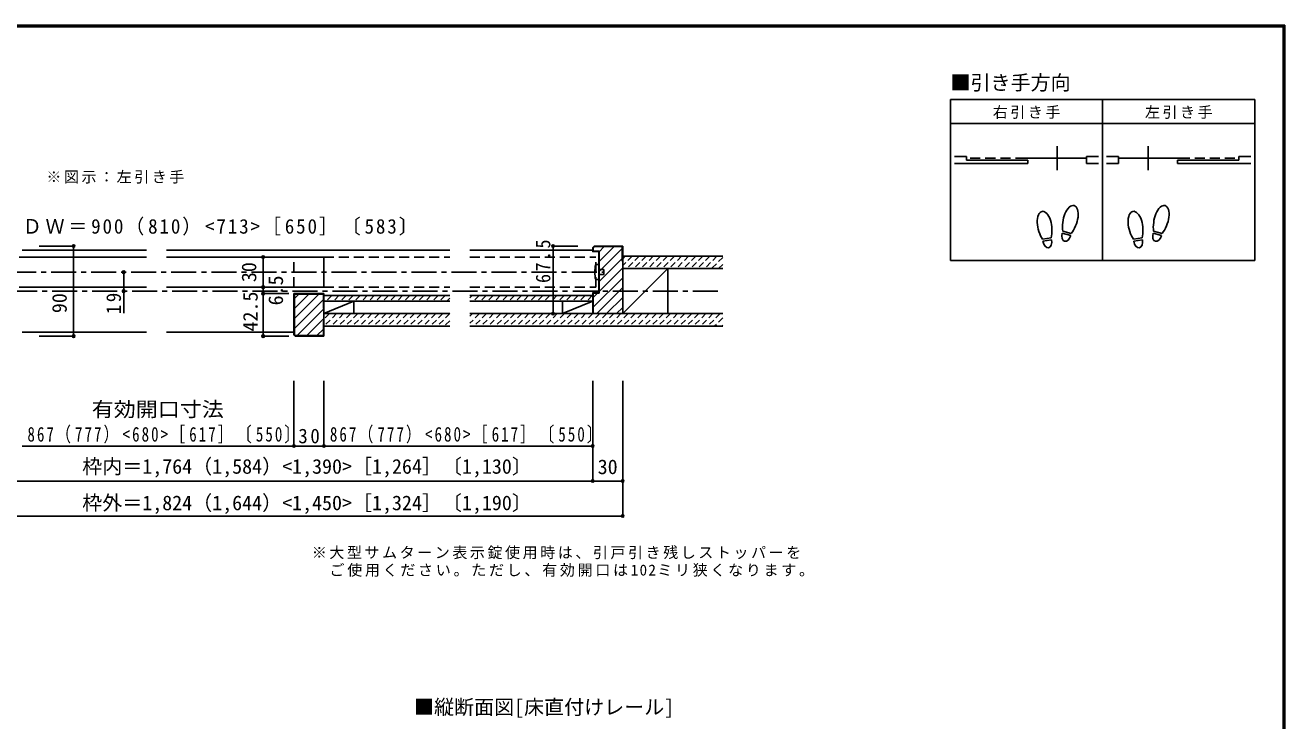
# Model space of a CAD drawing. Units: millimetres, scale not verified. Extents: x -973 to 977, y -718 to 696.
# Drawn here: x -282 to 977, y 0 to 696 of the extents above; entities that cross this region are included whole.
import ezdxf
from ezdxf.enums import TextEntityAlignment as Align

# ---------------------------------------------------------------- set-up
doc = ezdxf.new("R2010")
doc.units = ezdxf.units.MM
doc.header["$LTSCALE"] = 5
doc.header["$PDMODE"] = 32
doc.header["$PDSIZE"] = 2.5
for name, pattern in [('CHAIN1', [8, 5, -1, 1, -1]), ('DASHED1', [1.8, 1.2, -0.6]), ('DASHED2', [3, 2, -1])]:
    doc.linetypes.add(name, pattern=pattern)
for name, color, linetype in [('0-1_通り芯', 4, 'CHAIN1'), ('0-2_柱', 3, 'Continuous'), ('0-3_仕上げ', 2, 'Continuous'), ('0-4_枠', 3, 'Continuous'), ('0-6_扉', 6, 'Continuous'), ('0-7_金物', 7, 'Continuous'), ('0-8_戸当り', 3, 'Continuous'), ('0-A_文字', 7, 'Continuous'), ('0-B_寸法', 7, 'Continuous'), ('0-C_ハッチ', 4, 'DASHED1'), ('F-1_枠', 6, 'Continuous')]:
    doc.layers.add(name, color=color, linetype=linetype)
doc.styles.add('ＭＳ ゴシック', font='')
doc.styles.get('ＭＳ ゴシック').set_extended_font_data('MS Gothic')

msp = doc.modelspace()

# ---------------------------------------------------------------- linework, layer by layer
at = {"layer": '0-1_通り芯'}
for p, q in [((-295.847, 449), (296.153, 449)), ((-414.847, 430), (415.153, 430))]:
    msp.add_line(p, q, dxfattribs=at)
at = {"layer": '0-2_柱'}
for p, q in [((315.153, 407.5), (315.153, 452.5)), ((360.153, 407.5), (360.153, 452.5)), ((46.653, 420), (46.653, 407.5)), ((255.153, 407.5), (255.153, 420))]:
    msp.add_line(p, q, dxfattribs=at)
at = {"layer": '0-2_柱', "color": 7}
for p, q in [((315.153, 407.5), (360.153, 452.5)), ((16.653, 407.5), (46.653, 420)), ((285.153, 420), (255.153, 407.5))]:
    msp.add_line(p, q, dxfattribs=at)
at = {"layer": '0-3_仕上げ'}
for p, q in [((415.153, 465), (315.153, 465)), ((415.153, 452.5), (315.153, 452.5)), ((142.403, 425.5), (16.653, 425.5)), ((142.403, 420), (16.653, 420)), ((285.153, 425.5), (162.403, 425.5)), ((285.153, 420), (162.403, 420)), ((142.403, 407.5), (16.653, 407.5)), ((415.153, 407.5), (162.403, 407.5)), ((142.403, 395), (16.653, 395)), ((415.153, 395), (162.403, 395))]:
    msp.add_line(p, q, dxfattribs=at)
at = {"layer": '0-4_枠', "color": 4}
for p, q in [((-284.847, 471), (-160.597, 471)), ((-140.597, 471), (142.403, 471)), ((162.403, 471), (285.153, 471)), ((-284.847, 389), (-160.597, 389)), ((-140.597, 389), (-13.347, 389))]:
    msp.add_line(p, q, dxfattribs=at)
at = {"layer": '0-4_枠'}
for p, q in [((286.567, 475), (285.153, 473.586)), ((285.653, 473.379), (286.774, 474.5)), ((285.653, 473.379), (285.653, 470)), ((285.653, 470), (291.653, 470)), ((286.567, 475), (315.153, 475)), ((286.774, 474.5), (314.653, 474.5)), ((291.153, 469.5), (291.153, 428.5)), ((291.653, 470), (291.653, 428)), ((314.653, 460), (314.653, 474.5)), ((315.153, 407.5), (315.153, 475)), ((314.653, 460), (315.153, 460)), ((291.153, 428.5), (285.153, 428.5)), ((285.153, 407.5), (285.153, 428.5)), ((291.653, 428), (285.653, 428)), ((285.653, 407.5), (285.653, 428)), ((16.653, 427.5), (-13.347, 427.5)), ((-13.347, 386.414), (-13.347, 427.5)), ((16.153, 427), (-12.847, 427)), ((-12.847, 427), (-12.847, 386.621)), ((16.153, 412.5), (16.153, 427)), ((16.653, 427.5), (16.653, 385)), ((16.153, 412.5), (16.653, 412.5)), ((315.153, 407.5), (285.153, 407.5)), ((16.153, 400), (16.653, 400)), ((16.153, 400), (16.153, 385.5)), ((-11.933, 385), (-13.347, 386.414)), ((-11.726, 385.5), (-12.847, 386.621)), ((-11.933, 385), (16.653, 385)), ((16.153, 385.5), (-11.726, 385.5))]:
    msp.add_line(p, q, dxfattribs=at)
msp.add_lwpolyline([(285.153, 473.586), (285.153, 469.5), (291.153, 469.5)], dxfattribs=at)
at = {"layer": '0-6_扉'}
for p, q in [((-287.847, 464), (-160.597, 464)), ((-140.597, 464), (16.653, 464)), ((16.653, 434), (16.653, 464)), ((-287.847, 434), (-160.597, 434)), ((-140.597, 434), (16.653, 434))]:
    msp.add_line(p, q, dxfattribs=at)
at = {"layer": '0-6_扉', "color": 2, "linetype": 'DASHED2'}
for p, q in [((-13.347, 434), (-13.347, 464)), ((16.653, 464), (142.403, 464)), ((162.403, 464), (288.153, 464)), ((288.153, 434), (288.153, 464)), ((16.653, 434), (142.403, 434)), ((162.403, 434), (288.153, 434))]:
    msp.add_line(p, q, dxfattribs=at)
at = {"layer": '0-7_金物'}
for p, q in [((288.153, 456.5), (291.153, 456.5)), ((291.153, 451.5), (296.153, 451.5))]:
    msp.add_line(p, q, dxfattribs=at)
for points in [[(288.153, 441.5), (291.153, 441.5), (291.153, 456.5)], [(291.153, 446.5), (296.153, 446.5), (296.153, 451.5)]]:
    msp.add_lwpolyline(points, dxfattribs=at)
msp.add_arc((318.604, 449), 31.361, 166.16368, 193.83629, dxfattribs=at)
at = {"layer": '0-8_戸当り'}
for p, q in [((749.239, 550.854), (749.239, 574.854)), ((840.039, 550.854), (840.039, 574.854)), ((743.264, 483.378), (734.618, 481.853)), ((743.629, 481.31), (734.983, 479.785)), ((762.732, 485.706), (754.251, 487.978)), ((763.275, 487.735), (754.795, 490.007)), ((834.064, 483.378), (825.418, 481.853)), ((834.429, 481.31), (825.783, 479.785)), ((853.532, 485.706), (845.051, 487.978)), ((854.075, 487.735), (845.595, 490.007))]:
    msp.add_line(p, q, dxfattribs=at)
at = {"layer": '0-8_戸当り', "color": 2}
for p, q in [((658.639, 564.654), (646.639, 564.654)), ((646.639, 557.454), (719.839, 557.454)), ((658.639, 561.054), (658.639, 564.654)), ((658.639, 561.054), (719.839, 561.054)), ((717.439, 562.854), (778.639, 562.854)), ((719.839, 557.454), (719.839, 561.054)), ((778.639, 557.454), (778.639, 564.654)), ((778.639, 564.654), (790.639, 564.654)), ((778.639, 557.454), (790.639, 557.454)), ((810.639, 564.654), (798.639, 564.654)), ((810.639, 557.454), (798.639, 557.454)), ((810.639, 557.454), (810.639, 564.654)), ((871.839, 562.854), (810.639, 562.854)), ((869.439, 557.454), (869.439, 561.054)), ((930.639, 561.054), (869.439, 561.054)), ((942.639, 557.454), (869.439, 557.454)), ((930.639, 561.054), (930.639, 564.654)), ((930.639, 564.654), (942.639, 564.654))]:
    msp.add_line(p, q, dxfattribs=at)
at = {"layer": '0-8_戸当り', "color": 2, "linetype": 'DASHED2'}
for p, q in [((717.439, 562.854), (658.639, 562.854)), ((871.839, 562.854), (930.639, 562.854))]:
    msp.add_line(p, q, dxfattribs=at)
at = {"layer": '0-8_戸当り'}
for centre, major_axis, ratio, start_param, end_param in [((762.52, 501.878), (3.644, 13.601), 0.5, 4.34059143, 8.22577918), ((853.32, 501.878), (3.644, 13.601), 0.5, 4.34059143, 8.22577918), ((736.603, 495.877), (-2.445, 13.867), 0.5, 4.34059143, 8.22577918), ((827.403, 495.877), (-2.445, 13.867), 0.5, 4.34059143, 8.22577918), ((736.673, 495.481), (-2.963, 16.802), 0.4, 3.84030852, 4.43255203), ((762.416, 501.489), (4.416, 16.48), 0.4, 1.85063327, 2.44287679), ((762.416, 501.489), (4.416, 16.48), 0.4, 3.84030852, 4.43255203), ((827.473, 495.481), (-2.963, 16.802), 0.4, 3.84030852, 4.43255203), ((853.216, 501.489), (4.416, 16.48), 0.4, 1.85063327, 2.44287679), ((853.216, 501.489), (4.416, 16.48), 0.4, 3.84030852, 4.43255203), ((736.673, 495.481), (-2.963, 16.802), 0.4, 1.85063327, 2.44287679), ((739.306, 480.548), (-1.27, 7.205), 0.6, 1.57079633, 4.71238898), ((758.492, 486.842), (1.894, 7.067), 0.6, 1.57079633, 4.71238898), ((827.473, 495.481), (-2.963, 16.802), 0.4, 1.85063327, 2.44287679), ((830.106, 480.548), (-1.27, 7.205), 0.6, 1.57079633, 4.71238898), ((849.292, 486.842), (1.894, 7.067), 0.6, 1.57079633, 4.71238898)]:
    msp.add_ellipse(centre, major_axis=major_axis, ratio=ratio, start_param=start_param, end_param=end_param, dxfattribs=at)
at = {"layer": '0-A_文字', "color": 3}
for p, q in [((946.639, 621.667), (642.639, 621.667)), ((642.639, 621.667), (642.639, 460.667)), ((794.639, 621.667), (794.639, 460.667)), ((946.639, 621.667), (946.639, 460.667)), ((642.639, 597.667), (946.639, 597.667)), ((946.639, 460.667), (642.639, 460.667))]:
    msp.add_line(p, q, dxfattribs=at)
at = {"layer": '0-B_寸法', "color": 4}
for p, q in [((-233.425, 475), (-267.947, 475)), ((-233.425, 385), (-233.425, 475)), ((245.557, 407.5), (245.557, 475)), ((245.557, 475), (270.153, 475)), ((-19.005, 464), (-44.052, 464)), ((-44.052, 464), (-44.052, 427.5)), ((-183.425, 408), (-183.425, 449)), ((-19.005, 434), (-44.052, 434)), ((-44.052, 427.5), (-18.411, 427.5)), ((-44.052, 427.5), (-44.052, 385)), ((245.557, 407.5), (270.153, 407.5)), ((-233.425, 385), (-267.947, 385)), ((-44.052, 385), (-18.411, 385)), ((-13.347, 275.167), (-13.347, 340.167)), ((16.653, 275.167), (16.653, 340.167)), ((285.153, 240.167), (285.153, 340.167)), ((315.153, 205.167), (315.153, 340.167)), ((-284.847, 275.167), (-13.347, 275.167)), ((-13.347, 275.167), (16.653, 275.167)), ((16.653, 275.167), (285.153, 275.167)), ((-314.847, 240.167), (315.153, 240.167)), ((-314.847, 205.167), (315.153, 205.167))]:
    msp.add_line(p, q, dxfattribs=at)
at = {"layer": '0-B_寸法'}
for p in [(-233.425, 475), (245.557, 475), (-44.052, 464), (-183.425, 449), (-183.425, 430), (-44.052, 434), (-44.052, 427.5), (-44.052, 427.5), (245.557, 407.5), (-233.425, 385), (-44.052, 385), (-13.347, 275.167), (16.653, 275.167), (285.153, 275.167), (285.153, 240.167), (315.153, 240.167), (315.153, 205.167)]:
    msp.add_point(p, dxfattribs=at)
at = {"layer": '0-C_ハッチ', "linetype": 'Continuous'}
for p, q in [((286.881, 474.5), (285.653, 473.272)), ((296.78, 474.5), (291.653, 469.373)), ((306.68, 474.5), (291.653, 459.473)), ((314.653, 472.574), (291.653, 449.574)), ((314.653, 462.674), (291.653, 439.674)), ((315.153, 453.275), (291.653, 429.775)), ((315.153, 443.375), (285.653, 413.875)), ((289.878, 428), (285.653, 423.775)), ((315.153, 433.476), (289.177, 407.5)), ((-8.341, 427), (-12.847, 422.493)), ((1.559, 427), (-12.847, 412.594)), ((11.458, 427), (-12.847, 402.694)), ((16.153, 421.795), (-12.847, 392.795)), ((315.153, 423.576), (299.077, 407.5)), ((16.653, 412.395), (-10.243, 385.5)), ((315.153, 413.677), (308.976, 407.5)), ((16.653, 402.496), (-0.343, 385.5)), ((16.153, 392.097), (9.556, 385.5))]:
    msp.add_line(p, q, dxfattribs=at)
at = {"layer": '0-C_ハッチ'}
for p, q in [((317.406, 465), (315.153, 462.747)), ((324.477, 465), (315.153, 455.676)), ((331.548, 465), (319.048, 452.5)), ((338.619, 465), (326.119, 452.5)), ((345.691, 465), (333.191, 452.5)), ((352.762, 465), (340.262, 452.5)), ((359.833, 465), (347.333, 452.5)), ((366.904, 465), (354.404, 452.5)), ((373.975, 465), (361.475, 452.5)), ((381.046, 465), (368.546, 452.5)), ((388.117, 465), (375.617, 452.5)), ((395.188, 465), (382.688, 452.5)), ((402.259, 465), (389.759, 452.5)), ((409.33, 465), (396.83, 452.5)), ((415.153, 463.752), (403.901, 452.5)), ((415.153, 456.681), (410.972, 452.5)), ((17.496, 425.5), (16.653, 424.657)), ((24.567, 425.5), (19.067, 420)), ((31.638, 425.5), (26.138, 420)), ((38.709, 425.5), (33.209, 420)), ((45.781, 425.5), (40.281, 420)), ((52.852, 425.5), (47.352, 420)), ((59.923, 425.5), (54.423, 420)), ((66.994, 425.5), (61.494, 420)), ((74.065, 425.5), (68.565, 420)), ((81.136, 425.5), (75.636, 420)), ((88.207, 425.5), (82.707, 420)), ((95.278, 425.5), (89.778, 420)), ((102.349, 425.5), (96.849, 420)), ((109.42, 425.5), (103.92, 420)), ((116.491, 425.5), (110.991, 420)), ((123.562, 425.5), (118.062, 420)), ((130.633, 425.5), (125.133, 420)), ((137.704, 425.5), (132.204, 420)), ((142.403, 423.127), (139.276, 420)), ((164.575, 425.5), (162.403, 423.328)), ((171.646, 425.5), (166.146, 420)), ((178.717, 425.5), (173.217, 420)), ((185.788, 425.5), (180.288, 420)), ((192.859, 425.5), (187.359, 420)), ((199.93, 425.5), (194.43, 420)), ((207.001, 425.5), (201.501, 420)), ((214.072, 425.5), (208.572, 420)), ((221.143, 425.5), (215.643, 420)), ((228.215, 425.5), (222.715, 420)), ((235.286, 425.5), (229.786, 420)), ((242.357, 425.5), (236.857, 420)), ((249.428, 425.5), (243.928, 420)), ((256.499, 425.5), (250.999, 420)), ((263.57, 425.5), (258.07, 420)), ((270.641, 425.5), (265.141, 420)), ((277.712, 425.5), (272.212, 420)), ((284.783, 425.5), (279.283, 420)), ((22.21, 407.5), (16.653, 401.943)), ((29.281, 407.5), (16.781, 395)), ((36.352, 407.5), (23.852, 395)), ((43.423, 407.5), (30.923, 395)), ((50.494, 407.5), (37.994, 395)), ((57.565, 407.5), (45.065, 395)), ((64.636, 407.5), (52.136, 395)), ((71.707, 407.5), (59.207, 395)), ((78.778, 407.5), (66.278, 395)), ((85.849, 407.5), (73.349, 395)), ((92.92, 407.5), (80.42, 395)), ((99.991, 407.5), (87.491, 395)), ((107.062, 407.5), (94.562, 395)), ((114.133, 407.5), (101.633, 395)), ((121.204, 407.5), (108.704, 395)), ((128.276, 407.5), (115.776, 395)), ((135.347, 407.5), (122.847, 395)), ((142.403, 407.485), (129.918, 395)), ((164.938, 407.5), (162.403, 404.965)), ((172.009, 407.5), (162.403, 397.894)), ((179.08, 407.5), (166.58, 395)), ((186.151, 407.5), (173.651, 395)), ((193.222, 407.5), (180.722, 395)), ((200.293, 407.5), (187.793, 395)), ((207.364, 407.5), (194.864, 395)), ((214.435, 407.5), (201.935, 395)), ((221.506, 407.5), (209.006, 395)), ((228.578, 407.5), (216.078, 395)), ((235.649, 407.5), (223.149, 395)), ((242.72, 407.5), (230.22, 395)), ((249.791, 407.5), (237.291, 395)), ((256.862, 407.5), (244.362, 395)), ((263.933, 407.5), (251.433, 395)), ((271.004, 407.5), (258.504, 395)), ((278.075, 407.5), (265.575, 395)), ((285.146, 407.5), (272.646, 395)), ((292.217, 407.5), (279.717, 395)), ((299.288, 407.5), (286.788, 395)), ((306.359, 407.5), (293.859, 395)), ((313.43, 407.5), (300.93, 395)), ((320.501, 407.5), (308.001, 395)), ((327.572, 407.5), (315.072, 395)), ((334.644, 407.5), (322.144, 395)), ((341.715, 407.5), (329.215, 395)), ((348.786, 407.5), (336.286, 395)), ((355.857, 407.5), (343.357, 395)), ((362.928, 407.5), (350.428, 395)), ((369.999, 407.5), (357.499, 395)), ((377.07, 407.5), (364.57, 395)), ((384.141, 407.5), (371.641, 395)), ((391.212, 407.5), (378.712, 395)), ((398.283, 407.5), (385.783, 395)), ((405.354, 407.5), (392.854, 395)), ((412.425, 407.5), (399.925, 395)), ((415.153, 403.157), (406.996, 395)), ((142.403, 400.414), (136.989, 395)), ((415.153, 396.086), (414.067, 395))]:
    msp.add_line(p, q, dxfattribs=at)
at = {"layer": 'F-1_枠'}
for p, q in [((-973.347, 695.833), (976.653, 695.833)), ((-973.347, 695), (976.653, 695)), ((-973.347, 694.167), (976.653, 694.167)), ((974.986, 695.833), (974.986, -700.833)), ((975.82, 695.833), (975.82, -700.833)), ((976.653, 695.833), (976.653, -700.833))]:
    msp.add_line(p, q, dxfattribs=at)

# ---------------------------------------------------------------- texts
at = {"layer": '0-A_文字', "style": 'ＭＳ ゴシック'}
for s, p in [('■引き手方向', (642.639, 626.667)), ('■縦断面図[床直付けレール]', (106.653, 2.5))]:
    msp.add_text(s, height=14.66, dxfattribs=at).set_placement(p, align=Align.BOTTOM_LEFT)
at = {"layer": '0-A_文字', "char_height": 11, "attachment_point": 7, "style": 'ＭＳ ゴシック'}
for s, insert in [('\\T1.17;右引き手', (684.889, 602.167)), ('\\T1.17;左引き手', (836.889, 602.167)), ('\\T1.17;※図示：左引き手', (-260.676, 537.5)), ('\\T1.17;※大型サムターン表示錠使用時は、引戸引き残しストッパーを', (4.496, 161.936)), ('\\T1.18;\u3000ご使用ください。ただし、有効開口は102ミリ狭くなります。', (4.496, 144.436))]:
    msp.add_mtext(s, dxfattribs=dict(at, insert=insert))
at = {"layer": '0-B_寸法', "style": 'ＭＳ ゴシック'}
for s, p in [('30', (-46.552, 439)), ('6.5', (-19.837, 415.75)), ('42.5', (-45.155, 389.652)), ('90', (-235.925, 408.006))]:
    msp.add_text(s, height=14.66, rotation=90, dxfattribs=at).set_placement(p, align=Align.BOTTOM_LEFT)
at = {"layer": '0-B_寸法', "style": 'ＭＳ ゴシック', "width": 1.1}
msp.add_text('有効開口寸法', height=14.66, dxfattribs=at).set_placement((-215.347, 300.167), align=Align.BOTTOM_LEFT)
at = {"layer": '0-B_寸法', "style": 'ＭＳ ゴシック'}
for s, p in [('枠内＝1,764（1,584）<1,390>［1,264］〔1,130〕', (-224.847, 243.077)), ('30', (290.153, 242.667)), ('枠外＝1,824（1,644）<1,450>［1,324］〔1,190〕', (-224.847, 206.624))]:
    msp.add_text(s, height=14.66, dxfattribs=at).set_placement(p, align=Align.BOTTOM_LEFT)
at = {"layer": '0-B_寸法', "char_height": 14.66, "attachment_point": 7, "style": 'ＭＳ ゴシック'}
for s, insert in [('\\T1.2;\\W0.95;ＤＷ＝900（810）<713>［650］〔583〕', (-284.306, 485.5)), ('\\T1.27;\\W0.75;867（777）<680>［617］〔550〕', (-279.606, 277.667)), ('\\T1.27;\\W0.95;30', (-8.972, 277.667)), ('\\T1.27;\\W0.75;867（777）<680>［617］〔550〕', (22.57, 277.667))]:
    msp.add_mtext(s, dxfattribs=dict(at, insert=insert))
at = {"layer": '0-B_寸法', "char_height": 14.66, "attachment_point": 7, "rotation": 90, "style": 'ＭＳ ゴシック'}
for s, insert in [('\\T1.28;\\W0.9;67.5', (243.057, 438.156)), ('\\T1.27;\\W0.95;19', (-185.925, 406.875))]:
    msp.add_mtext(s, dxfattribs=dict(at, insert=insert))

doc.saveas('drawing.dxf')
